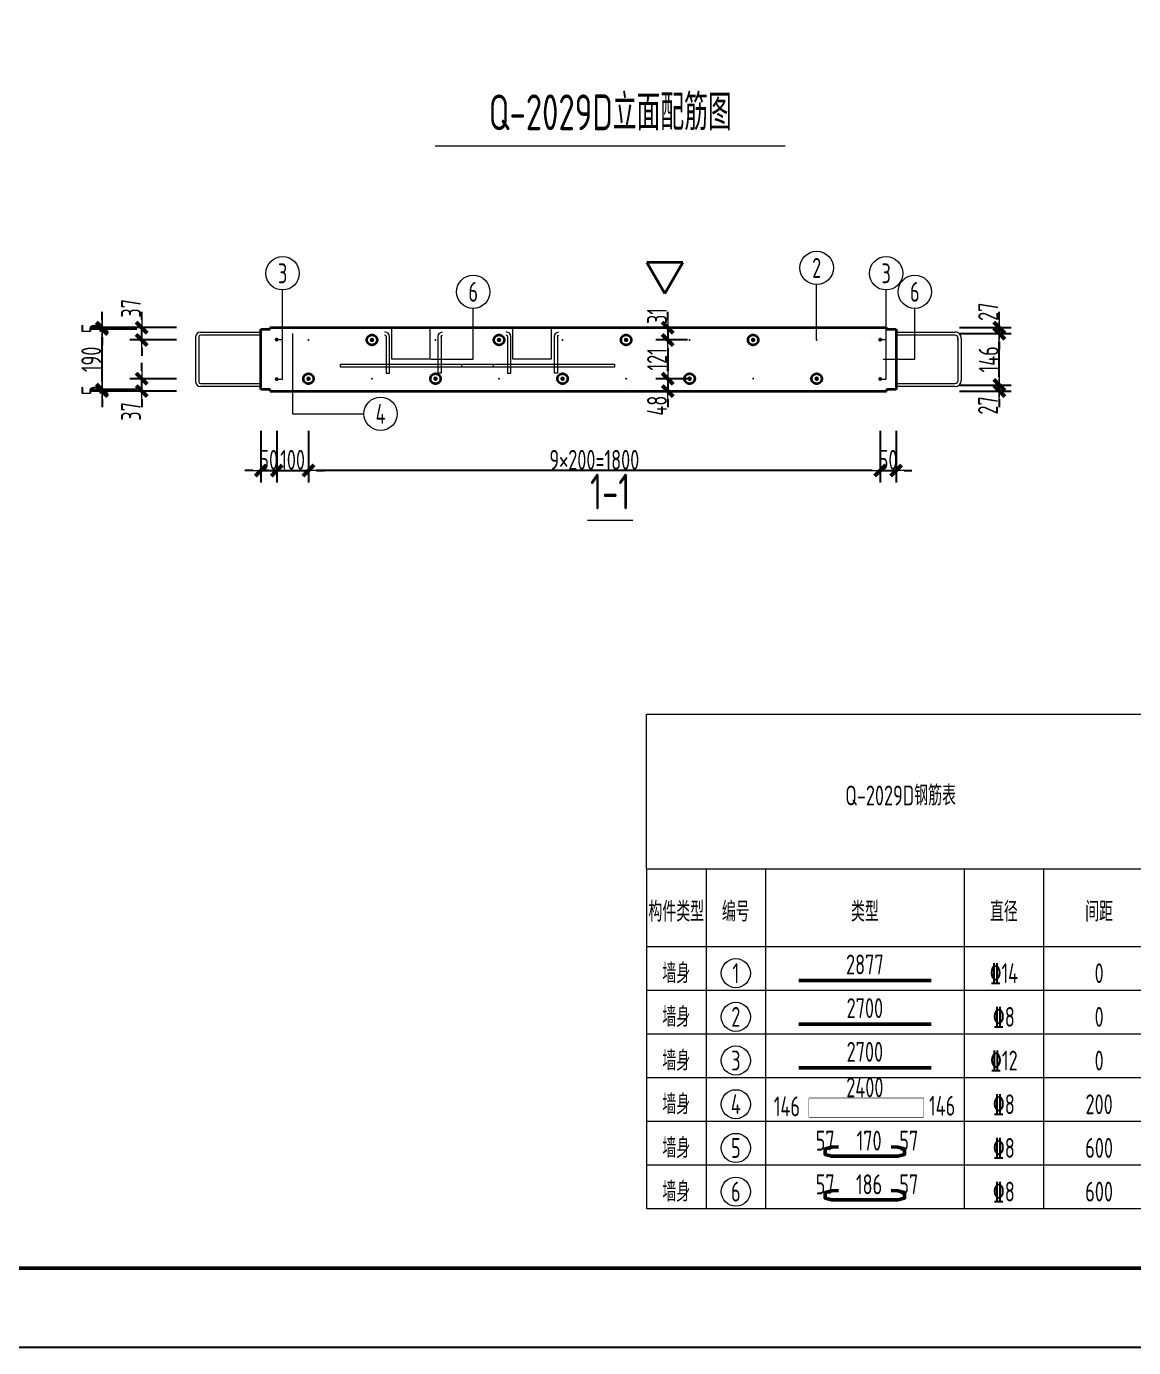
# Model space of a CAD drawing. Extents: x -85320 to 1679916, y -1321939 to 627.
# Drawn here: x 1348902 to 1362845, y -867871 to -851237 of the extents above; entities that cross this region are included whole.
import ezdxf
from ezdxf.enums import TextEntityAlignment as Align

# ---------------------------------------------------------------- set-up
doc = ezdxf.new("R2010")
doc.units = 0
doc.header["$LTSCALE"] = 1000
doc.linetypes.add('点划线', pattern=[1850, 1200, -300, 50, -300])
for name, color, linetype in [('BORDER', 7, 'Continuous'), ('Y-03墙-03预制墙钢筋', 1, 'Continuous'), ('打印线框', 7, 'Continuous'), ('拉模', 7, 'Continuous')]:
    doc.layers.add(name, color=color, linetype=linetype)
for name, color, linetype, lineweight in [('参数表文字', 7, 'Continuous', 18), ('参数表边线', 253, 'Continuous', 18), ('手孔', 6, 'Continuous', 0), ('梁截面纵筋', 1, 'Continuous', 50), ('直线', 7, 'Continuous', 18), ('预制墙图名', 7, 'Continuous', 18), ('预制墙墙身水平筋', 130, 'Continuous', 18), ('预制墙墙身纵向受力筋', 1, 'Continuous', 18), ('预制墙墙身纵向非受力筋', 94, 'Continuous', 18), ('预制墙墙身附加筋', 94, 'Continuous', 18), ('预制墙拉筋', 130, 'Continuous', 18), ('预制墙详图孔洞', 9, '点划线', 18), ('预制墙详图标注', 3, 'Continuous', 18), ('预制墙详图轮廓', 3, 'Continuous', 35)]:
    doc.layers.add(name, color=color, linetype=linetype, lineweight=lineweight)
doc.styles.add('TSSD_Rein', font='Tssdeng.shx', dxfattribs={"width": 0.7, "bigfont": 'hztxt.shx'})
doc.styles.add('样式 1', font='yjkeng.shx', dxfattribs={"width": 0.7, "bigfont": 'yjkchn.shx'})
doc.styles.add('样式 2', font='yjkeng.shx', dxfattribs={"width": 0.7, "bigfont": 'yjkchn.shx'})
doc.dimstyles.new('盈建科结构', dxfattribs={"dimscale": 100, "dimtxt": 2.5, "dimasz": 1, "dimexe": 1.5, "dimexo": 0.625, "dimgap": 0.1, "dimtad": 1, "dimdec": 0, "dimrnd": 1, "dimzin": 0, "dimdsep": 46, "dimtxsty": '样式 1', "dimblk": '_yjkbk', "dimblk1": 'ARCHTICK', "dimblk2": 'ARCHTICK', "dimcen": 0.09, "dimadec": 0, "dimazin": 0, "dimtfac": 1, "dimtdec": 4, "dimtix": 1, "dimtmove": 2, "dimatfit": 3, "dimfxl": 1, "dimtolj": 1, "dimtzin": 0, "dimarcsym": 0})

# ---------------------------------------------------------------- blocks, each defined once
blk = doc.blocks.new('_yjkbk')
blk.add_line((-1, 0), (1.5, 0))
blk.add_lwpolyline([(-0.7, -0.7, 0.5, 0.5, 0), (0.7, 0.7, 0.5, 0.5, 0)], format="xyseb")
blk = doc.blocks.new('*D1604')
at = {"layer": 'Defpoints', "color": 0, "transparency": 16777216}
for p in [(1351854, -856329), (1352054, -856329), (1352054, -856829)]:
    blk.add_point(p, dxfattribs=at)
at = {"layer": '预制墙详图标注', "color": 0, "lineweight": -2, "transparency": 16777216}
for p, q in [((1351854, -856329), (1351854, -856979)), ((1352054, -856329), (1352054, -856979)), ((1351754, -856829), (1351654, -856829)), ((1351854, -856829), (1352054, -856829)), ((1352154, -856829), (1352254, -856829))]:
    blk.add_line(p, q, dxfattribs=at)
at = {"layer": '预制墙详图标注', "color": 0, "lineweight": -2, "transparency": 16777216, "xscale": 100, "yscale": 100, "zscale": 100}
blk.add_blockref('_yjkbk', (1351854, -856829), dxfattribs=at)
at = {"layer": '预制墙详图标注', "color": 0, "lineweight": -2, "transparency": 16777216, "xscale": 100, "yscale": 100, "zscale": 100, "rotation": 180}
blk.add_blockref('_yjkbk', (1352054, -856829), dxfattribs=at)
at = {"layer": '预制墙详图标注', "color": 0, "transparency": 16777216, "insert": (1351954, -856819), "char_height": 250, "attachment_point": 8, "style": '样式 1'}
blk.add_mtext('\\A1;50', dxfattribs=at)
blk = doc.blocks.new('_ArchTick')
at = {"color": 0, "linetype": 'ByBlock', "const_width": 0.4}
blk.add_lwpolyline([(-0.5, -0.5), (0.5, 0.5)], dxfattribs=at)
blk = doc.blocks.new('*D1605')
at = {"layer": 'Defpoints', "color": 0, "transparency": 16777216}
for p in [(1352054, -856329), (1352454, -856329), (1352454, -856829)]:
    blk.add_point(p, dxfattribs=at)
at = {"layer": '预制墙详图标注', "color": 0, "lineweight": -2, "transparency": 16777216}
for p, q in [((1352054, -856329), (1352054, -856979)), ((1352454, -856329), (1352454, -856979)), ((1351954, -856829), (1351854, -856829)), ((1352054, -856829), (1352454, -856829)), ((1352554, -856829), (1352654, -856829))]:
    blk.add_line(p, q, dxfattribs=at)
at = {"layer": '预制墙详图标注', "color": 0, "lineweight": -2, "transparency": 16777216, "xscale": 100, "yscale": 100, "zscale": 100}
blk.add_blockref('_yjkbk', (1352054, -856829), dxfattribs=at)
at = {"layer": '预制墙详图标注', "color": 0, "lineweight": -2, "transparency": 16777216, "xscale": 100, "yscale": 100, "zscale": 100, "rotation": 180}
blk.add_blockref('_yjkbk', (1352454, -856829), dxfattribs=at)
at = {"layer": '预制墙详图标注', "color": 0, "transparency": 16777216, "insert": (1352254, -856819), "char_height": 250, "attachment_point": 8, "style": '样式 1'}
blk.add_mtext('\\A1;100', dxfattribs=at)
blk = doc.blocks.new('*D1606')
at = {"layer": 'Defpoints', "color": 0, "transparency": 16777216}
for p in [(1352454, -856329), (1359654, -856329), (1352454, -856829)]:
    blk.add_point(p, dxfattribs=at)
at = {"layer": '预制墙详图标注', "color": 0, "lineweight": -2, "transparency": 16777216}
for p, q in [((1352454, -856391), (1352454, -856979)), ((1359654, -856391), (1359654, -856979)), ((1359554, -856829), (1352554, -856829))]:
    blk.add_line(p, q, dxfattribs=at)
at = {"layer": '预制墙详图标注', "color": 0, "lineweight": -2, "transparency": 16777216, "xscale": 100, "yscale": 100, "zscale": 100, "rotation": 180}
blk.add_blockref('_yjkbk', (1352454, -856829), dxfattribs=at)
at = {"layer": '预制墙详图标注', "color": 0, "lineweight": -2, "transparency": 16777216, "xscale": 100, "yscale": 100, "zscale": 100}
blk.add_blockref('_yjkbk', (1359654, -856829), dxfattribs=at)
at = {"layer": '预制墙详图标注', "color": 0, "transparency": 16777216, "insert": (1356054, -856819), "char_height": 250, "attachment_point": 8, "style": '样式 1'}
blk.add_mtext('\\A1;9×200=1800', dxfattribs=at)
blk = doc.blocks.new('*D1607')
at = {"layer": 'Defpoints', "color": 0, "transparency": 16777216}
for p in [(1359654, -856329), (1359854, -856329), (1359854, -856829)]:
    blk.add_point(p, dxfattribs=at)
at = {"layer": '预制墙详图标注', "color": 0, "lineweight": -2, "transparency": 16777216}
for p, q in [((1359654, -856329), (1359654, -856979)), ((1359854, -856329), (1359854, -856979)), ((1359554, -856829), (1359454, -856829)), ((1359654, -856829), (1359854, -856829)), ((1359954, -856829), (1360054, -856829))]:
    blk.add_line(p, q, dxfattribs=at)
at = {"layer": '预制墙详图标注', "color": 0, "lineweight": -2, "transparency": 16777216, "xscale": 100, "yscale": 100, "zscale": 100}
blk.add_blockref('_yjkbk', (1359654, -856829), dxfattribs=at)
at = {"layer": '预制墙详图标注', "color": 0, "lineweight": -2, "transparency": 16777216, "xscale": 100, "yscale": 100, "zscale": 100, "rotation": 180}
blk.add_blockref('_yjkbk', (1359854, -856829), dxfattribs=at)
at = {"layer": '预制墙详图标注', "color": 0, "transparency": 16777216, "insert": (1359754, -856819), "char_height": 250, "attachment_point": 8, "style": '样式 1'}
blk.add_mtext('\\A1;50', dxfattribs=at)
blk = doc.blocks.new('*D2181')
at = {"layer": 'Defpoints', "color": 0, "transparency": 16777216}
for p in [(1360654, -855753), (1361154, -855753), (1360654, -855829)]:
    blk.add_point(p, dxfattribs=at)
at = {"layer": '预制墙详图标注', "color": 0, "lineweight": -2, "transparency": 16777216}
for p, q in [((1361154, -855653), (1361154, -855553)), ((1360654, -855753), (1361304, -855753)), ((1361154, -855829), (1361154, -855753)), ((1360654, -855829), (1361304, -855829)), ((1361154, -855929), (1361154, -856029))]:
    blk.add_line(p, q, dxfattribs=at)
at = {"layer": '预制墙详图标注', "color": 0, "lineweight": -2, "transparency": 16777216, "xscale": 100, "yscale": 100, "zscale": 100}
for p, rotation in [((1361154, -855753), 270), ((1361154, -855829), 90)]:
    blk.add_blockref('_yjkbk', p, dxfattribs=dict(at, rotation=rotation))
at = {"layer": '预制墙详图标注', "color": 0, "transparency": 16777216, "insert": (1361136, -856009), "char_height": 250, "attachment_point": 8, "rotation": 90, "style": '样式 1'}
blk.add_mtext('\\A1;27', dxfattribs=at)
blk = doc.blocks.new('*D2182')
at = {"layer": 'Defpoints', "color": 0, "transparency": 16777216}
for p in [(1360654, -855105), (1361154, -855105), (1360654, -855753)]:
    blk.add_point(p, dxfattribs=at)
at = {"layer": '预制墙详图标注', "color": 0, "lineweight": -2, "transparency": 16777216}
for p, q in [((1360654, -855105), (1361304, -855105)), ((1361154, -855653), (1361154, -855205)), ((1360654, -855753), (1361304, -855753))]:
    blk.add_line(p, q, dxfattribs=at)
at = {"layer": '预制墙详图标注', "color": 0, "lineweight": -2, "transparency": 16777216, "xscale": 100, "yscale": 100, "zscale": 100}
for p, rotation in [((1361154, -855105), 90), ((1361154, -855753), 270)]:
    blk.add_blockref('_yjkbk', p, dxfattribs=dict(at, rotation=rotation))
at = {"layer": '预制墙详图标注', "color": 0, "transparency": 16777216, "insert": (1361144, -855429), "char_height": 250, "attachment_point": 8, "rotation": 90, "style": '样式 1'}
blk.add_mtext('\\A1;146', dxfattribs=at)
blk = doc.blocks.new('*D2183')
at = {"layer": 'Defpoints', "color": 0, "transparency": 16777216}
for p in [(1360654, -855029), (1360654, -855105), (1361154, -855029)]:
    blk.add_point(p, dxfattribs=at)
at = {"layer": '预制墙详图标注', "color": 0, "lineweight": -2, "transparency": 16777216}
for p, q in [((1361154, -854929), (1361154, -854829)), ((1360654, -855029), (1361304, -855029)), ((1360654, -855105), (1361304, -855105)), ((1361154, -855105), (1361154, -855029)), ((1361154, -855205), (1361154, -855305))]:
    blk.add_line(p, q, dxfattribs=at)
at = {"layer": '预制墙详图标注', "color": 0, "lineweight": -2, "transparency": 16777216, "xscale": 100, "yscale": 100, "zscale": 100}
for p, rotation in [((1361154, -855029), 270), ((1361154, -855105), 90)]:
    blk.add_blockref('_yjkbk', p, dxfattribs=dict(at, rotation=rotation))
at = {"layer": '预制墙详图标注', "color": 0, "transparency": 16777216, "insert": (1361138, -854829), "char_height": 250, "attachment_point": 8, "rotation": 90, "style": '样式 1'}
blk.add_mtext('\\A1;27', dxfattribs=at)
blk = doc.blocks.new('*D2580')
at = {"layer": 'Defpoints', "color": 0, "transparency": 16777216}
for p in [(1357228, -855673), (1356978, -855829), (1357228, -855829)]:
    blk.add_point(p, dxfattribs=at)
at = {"layer": '预制墙详图标注', "color": 0, "lineweight": -2, "transparency": 16777216}
for p, q in [((1356978, -855573), (1356978, -855473)), ((1357228, -855673), (1356828, -855673)), ((1356978, -855673), (1356978, -855829)), ((1357228, -855829), (1356828, -855829)), ((1356978, -855929), (1356978, -856029))]:
    blk.add_line(p, q, dxfattribs=at)
at = {"layer": '预制墙详图标注', "color": 0, "lineweight": -2, "transparency": 16777216, "xscale": 100, "yscale": 100, "zscale": 100}
for p, rotation in [((1356978, -855673), 270), ((1356978, -855829), 90)]:
    blk.add_blockref('_yjkbk', p, dxfattribs=dict(at, rotation=rotation))
at = {"layer": '预制墙详图标注', "color": 0, "transparency": 16777216, "insert": (1356968, -856012), "char_height": 250, "attachment_point": 8, "rotation": 90, "style": '样式 1'}
blk.add_mtext('\\A1;48', dxfattribs=at)
blk = doc.blocks.new('*D2581')
at = {"layer": 'Defpoints', "color": 0, "transparency": 16777216}
for p in [(1357228, -855185), (1356978, -855673), (1357228, -855673)]:
    blk.add_point(p, dxfattribs=at)
at = {"layer": '预制墙详图标注', "color": 0, "lineweight": -2, "transparency": 16777216}
for p, q in [((1357228, -855185), (1356828, -855185)), ((1356978, -855285), (1356978, -855573)), ((1357228, -855673), (1356828, -855673))]:
    blk.add_line(p, q, dxfattribs=at)
at = {"layer": '预制墙详图标注', "color": 0, "lineweight": -2, "transparency": 16777216, "xscale": 100, "yscale": 100, "zscale": 100}
for p, rotation in [((1356978, -855185), 90), ((1356978, -855673), 270)]:
    blk.add_blockref('_yjkbk', p, dxfattribs=dict(at, rotation=rotation))
at = {"layer": '预制墙详图标注', "color": 0, "transparency": 16777216, "insert": (1356968, -855429), "char_height": 250, "attachment_point": 8, "rotation": 90, "style": '样式 1'}
blk.add_mtext('\\A1;121', dxfattribs=at)
blk = doc.blocks.new('*D2582')
at = {"layer": 'Defpoints', "color": 0, "transparency": 16777216}
for p in [(1357228, -855029), (1356978, -855185), (1357228, -855185)]:
    blk.add_point(p, dxfattribs=at)
at = {"layer": '预制墙详图标注', "color": 0, "lineweight": -2, "transparency": 16777216}
for p, q in [((1356978, -854929), (1356978, -854829)), ((1357228, -855029), (1356828, -855029)), ((1356978, -855029), (1356978, -855185)), ((1357228, -855185), (1356828, -855185)), ((1356978, -855285), (1356978, -855385))]:
    blk.add_line(p, q, dxfattribs=at)
at = {"layer": '预制墙详图标注', "color": 0, "lineweight": -2, "transparency": 16777216, "xscale": 100, "yscale": 100, "zscale": 100}
for p, rotation in [((1356978, -855029), 270), ((1356978, -855185), 90)]:
    blk.add_blockref('_yjkbk', p, dxfattribs=dict(at, rotation=rotation))
at = {"layer": '预制墙详图标注', "color": 0, "transparency": 16777216, "insert": (1356968, -854883), "char_height": 250, "attachment_point": 8, "rotation": 90, "style": '样式 1'}
blk.add_mtext('\\A1;31', dxfattribs=at)
blk = doc.blocks.new('图框1')
at = {"layer": 'BORDER', "const_width": 50}
blk.add_lwpolyline([(1377779, -823089), (1377779, -783089), (1433679, -783089), (1433679, -823089)], close=True, dxfattribs=at)
blk = doc.blocks.new('闭口大左')
at = {"layer": '预制墙墙身水平筋', "lineweight": 0}
for p, q in [((1052729, -854627), (1053489, -854627)), ((1052729, -854627), (1053489, -854627)), ((1052729, -854627), (1053489, -854627)), ((1052729, -854627), (1053489, -854627)), ((1052729, -854627), (1053489, -854627)), ((1052729, -854627), (1053489, -854627)), ((1052729, -854627), (1053489, -854627)), ((1052729, -854627), (1053489, -854627)), ((1052729, -854627), (1053489, -854627)), ((1052729, -854627), (1053489, -854627)), ((1052729, -854627), (1053489, -854627)), ((1052729, -854627), (1053489, -854627)), ((1052729, -854627), (1053489, -854627)), ((1052729, -854627), (1053489, -854627)), ((1052729, -854627), (1053489, -854627)), ((1053489, -854667), (1052729, -854667)), ((1053489, -854667), (1052729, -854667)), ((1053489, -854667), (1052729, -854667)), ((1053489, -854667), (1052729, -854667)), ((1053489, -854667), (1052729, -854667)), ((1053489, -854667), (1052729, -854667)), ((1053489, -854667), (1052729, -854667)), ((1053489, -854667), (1052729, -854667)), ((1053489, -854667), (1052729, -854667)), ((1053489, -854667), (1052729, -854667)), ((1053489, -854667), (1052729, -854667)), ((1053489, -854667), (1052729, -854667)), ((1053489, -854667), (1052729, -854667)), ((1053489, -854667), (1052729, -854667)), ((1053489, -854667), (1052729, -854667)), ((1052729, -855275), (1053489, -855275)), ((1053489, -855315), (1052729, -855315))]:
    blk.add_line(p, q, dxfattribs=at)
at = {"layer": '预制墙墙身水平筋', "color": 4, "lineweight": 0}
for p, q in [((1052669, -854687), (1052669, -855255)), ((1052709, -854687), (1052709, -855255))]:
    blk.add_line(p, q, dxfattribs=at)
at = {"layer": '预制墙墙身水平筋', "lineweight": 0}
for centre, radius, start, end in [((1052729, -854687), 60, 90, 180), ((1052729, -854687), 60, 90, 180), ((1052729, -854687), 60, 90, 180), ((1052729, -854687), 60, 90, 180), ((1052729, -854687), 60, 90, 180), ((1052729, -854687), 60, 90, 180), ((1052729, -854687), 60, 90, 180), ((1052729, -854687), 60, 90, 180), ((1052729, -854687), 60, 90, 180), ((1052729, -854687), 60, 90, 180), ((1052729, -854687), 60, 90, 180), ((1052729, -854687), 60, 90, 180), ((1052729, -854687), 60, 90, 180), ((1052729, -854687), 60, 90, 180), ((1052729, -854687), 20, 90, 180), ((1052729, -854687), 20, 90, 180), ((1052729, -854687), 20, 90, 180), ((1052729, -854687), 20, 90, 180), ((1052729, -854687), 20, 90, 180), ((1052729, -854687), 20, 90, 180), ((1052729, -854687), 20, 90, 180), ((1052729, -854687), 20, 90, 180), ((1052729, -854687), 20, 90, 180), ((1052729, -854687), 20, 90, 180), ((1052729, -854687), 20, 90, 180), ((1052729, -854687), 20, 90, 180), ((1052729, -854687), 20, 90, 180), ((1052729, -854687), 20, 90, 180), ((1052729, -855255), 60, 180, 270), ((1052729, -855255), 20, 180, 270)]:
    blk.add_arc(centre, radius, start, end, dxfattribs=at)
blk = doc.blocks.new('u闭口大右')
at = {"layer": '预制墙墙身水平筋', "lineweight": 0}
for p, q in [((1059089, -854627), (1059833, -854627)), ((1059089, -854627), (1059833, -854627)), ((1059089, -854627), (1059833, -854627)), ((1059089, -854627), (1059833, -854627)), ((1059089, -854627), (1059833, -854627)), ((1059089, -854627), (1059833, -854627)), ((1059089, -854627), (1059833, -854627)), ((1059089, -854627), (1059833, -854627)), ((1059089, -854627), (1059833, -854627)), ((1059089, -854627), (1059833, -854627)), ((1059089, -854627), (1059833, -854627)), ((1059089, -854627), (1059833, -854627)), ((1059089, -854627), (1059833, -854627)), ((1059089, -854627), (1059833, -854627)), ((1059089, -854627), (1059833, -854627)), ((1059833, -854667), (1059089, -854667)), ((1059833, -854667), (1059089, -854667)), ((1059833, -854667), (1059089, -854667)), ((1059833, -854667), (1059089, -854667)), ((1059833, -854667), (1059089, -854667)), ((1059833, -854667), (1059089, -854667)), ((1059833, -854667), (1059089, -854667)), ((1059833, -854667), (1059089, -854667)), ((1059833, -854667), (1059089, -854667)), ((1059833, -854667), (1059089, -854667)), ((1059833, -854667), (1059089, -854667)), ((1059833, -854667), (1059089, -854667)), ((1059833, -854667), (1059089, -854667)), ((1059833, -854667), (1059089, -854667)), ((1059833, -854667), (1059089, -854667)), ((1059869, -854732), (1059869, -854703)), ((1059869, -854732), (1059869, -854703)), ((1059869, -854732), (1059869, -854703)), ((1059869, -854732), (1059869, -854703)), ((1059869, -854732), (1059869, -854703)), ((1059869, -854732), (1059869, -854703)), ((1059869, -854732), (1059869, -854703)), ((1059869, -854732), (1059869, -854703)), ((1059869, -854732), (1059869, -854703)), ((1059869, -854732), (1059869, -854703)), ((1059869, -854732), (1059869, -854703)), ((1059869, -854732), (1059869, -854703)), ((1059869, -854732), (1059869, -854703)), ((1059869, -854732), (1059869, -854703)), ((1059869, -854732), (1059869, -854703)), ((1059909, -854703), (1059909, -854732)), ((1059909, -854703), (1059909, -854732)), ((1059909, -854703), (1059909, -854732)), ((1059909, -854703), (1059909, -854732)), ((1059909, -854703), (1059909, -854732)), ((1059909, -854703), (1059909, -854732)), ((1059909, -854703), (1059909, -854732)), ((1059909, -854703), (1059909, -854732)), ((1059909, -854703), (1059909, -854732)), ((1059909, -854703), (1059909, -854732)), ((1059909, -854703), (1059909, -854732)), ((1059909, -854703), (1059909, -854732)), ((1059909, -854703), (1059909, -854732)), ((1059909, -854703), (1059909, -854732)), ((1059909, -854703), (1059909, -854732)), ((1059089, -855275), (1059833, -855275)), ((1059089, -855275), (1059833, -855275)), ((1059089, -855275), (1059833, -855275)), ((1059089, -855275), (1059833, -855275)), ((1059089, -855275), (1059833, -855275)), ((1059089, -855275), (1059833, -855275)), ((1059089, -855275), (1059833, -855275)), ((1059089, -855275), (1059833, -855275)), ((1059089, -855275), (1059833, -855275)), ((1059089, -855275), (1059833, -855275)), ((1059089, -855275), (1059833, -855275)), ((1059089, -855275), (1059833, -855275)), ((1059089, -855275), (1059833, -855275)), ((1059089, -855275), (1059833, -855275)), ((1059089, -855275), (1059833, -855275)), ((1059833, -855315), (1059089, -855315))]:
    blk.add_line(p, q, dxfattribs=at)
at = {"layer": '预制墙墙身水平筋', "color": 4, "lineweight": 0}
for p, q in [((1059869, -854703), (1059869, -855238)), ((1059909, -854703), (1059909, -855238))]:
    blk.add_line(p, q, dxfattribs=at)
at = {"layer": '预制墙墙身水平筋', "lineweight": 0}
for centre, radius, start, end in [((1059833, -854703), 76.6, 360, 90), ((1059833, -854703), 76.6, 360, 90), ((1059833, -854703), 76.6, 360, 90), ((1059833, -854703), 76.6, 360, 90), ((1059833, -854703), 76.6, 360, 90), ((1059833, -854703), 76.6, 360, 90), ((1059833, -854703), 76.6, 360, 90), ((1059833, -854703), 76.6, 360, 90), ((1059833, -854703), 76.6, 360, 90), ((1059833, -854703), 76.6, 360, 90), ((1059833, -854703), 76.6, 360, 90), ((1059833, -854703), 76.6, 360, 90), ((1059833, -854703), 76.6, 360, 90), ((1059833, -854703), 76.6, 360, 90), ((1059833, -854703), 36.6, 360, 90), ((1059833, -854703), 36.6, 360, 90), ((1059833, -854703), 36.6, 360, 90), ((1059833, -854703), 36.6, 360, 90), ((1059833, -854703), 36.6, 360, 90), ((1059833, -854703), 36.6, 360, 90), ((1059833, -854703), 36.6, 360, 90), ((1059833, -854703), 36.6, 360, 90), ((1059833, -854703), 36.6, 360, 90), ((1059833, -854703), 36.6, 360, 90), ((1059833, -854703), 36.6, 360, 90), ((1059833, -854703), 36.6, 360, 90), ((1059833, -854703), 36.6, 360, 90), ((1059833, -854703), 36.6, 360, 90), ((1059833, -855238), 76.6, 270, 0), ((1059833, -855238), 76.6, 270, 0), ((1059833, -855238), 76.6, 270, 0), ((1059833, -855238), 76.6, 270, 0), ((1059833, -855238), 76.6, 270, 0), ((1059833, -855238), 76.6, 270, 0), ((1059833, -855238), 76.6, 270, 0), ((1059833, -855238), 76.6, 270, 0), ((1059833, -855238), 76.6, 270, 0), ((1059833, -855238), 76.6, 270, 0), ((1059833, -855238), 76.6, 270, 0), ((1059833, -855238), 76.6, 270, 0), ((1059833, -855238), 76.6, 270, 0), ((1059833, -855238), 36.6, 270, 0), ((1059833, -855238), 76.6, 270, 0)]:
    blk.add_arc(centre, radius, start, end, dxfattribs=at)
blk = doc.blocks.new('手孔弯筋')
at = {"layer": '预制墙墙身水平筋', "color": 4, "lineweight": 0}
blk.add_line((1057610, -855147), (1057650, -855147), dxfattribs=at)
at = {"layer": '预制墙拉筋', "lineweight": 0}
for p, q in [((1057610, -854684), (1057610, -855147)), ((1057650, -855147), (1057650, -854684))]:
    blk.add_line(p, q, dxfattribs=at)
for radius in [57.5, 17.5]:
    blk.add_arc((1057592, -854684), radius, 360, 90, dxfattribs=at)
blk = doc.blocks.new('*D3096')
at = {"layer": 'Defpoints', "color": 0, "transparency": 16777216}
for p in [(1350354, -855673), (1350854, -855673), (1350854, -855829)]:
    blk.add_point(p, dxfattribs=at)
at = {"layer": '预制墙详图标注', "color": 0, "lineweight": -2, "transparency": 16777216}
for p, q in [((1350354, -855573), (1350354, -855473)), ((1350791, -855673), (1350204, -855673)), ((1350354, -855829), (1350354, -855673)), ((1350791, -855829), (1350204, -855829)), ((1350354, -855929), (1350354, -856029))]:
    blk.add_line(p, q, dxfattribs=at)
at = {"layer": '预制墙详图标注', "color": 0, "lineweight": -2, "transparency": 16777216, "xscale": 100, "yscale": 100, "zscale": 100}
for p, rotation in [((1350354, -855673), 270), ((1350354, -855829), 90)]:
    blk.add_blockref('_yjkbk', p, dxfattribs=dict(at, rotation=rotation))
at = {"layer": '预制墙详图标注', "color": 0, "transparency": 16777216, "insert": (1350344, -856085), "char_height": 250, "attachment_point": 8, "rotation": 90, "style": '样式 1'}
blk.add_mtext('\\A1;37', dxfattribs=at)
blk = doc.blocks.new('*D3097')
at = {"layer": 'Defpoints', "color": 0, "transparency": 16777216}
for p in [(1350354, -855029), (1350854, -855029), (1350854, -855185)]:
    blk.add_point(p, dxfattribs=at)
at = {"layer": '预制墙详图标注', "color": 0, "lineweight": -2, "transparency": 16777216}
for p, q in [((1350354, -854929), (1350354, -854829)), ((1350791, -855029), (1350204, -855029)), ((1350354, -855185), (1350354, -855029)), ((1350791, -855185), (1350204, -855185)), ((1350354, -855285), (1350354, -855385))]:
    blk.add_line(p, q, dxfattribs=at)
at = {"layer": '预制墙详图标注', "color": 0, "lineweight": -2, "transparency": 16777216, "xscale": 100, "yscale": 100, "zscale": 100}
for p, rotation in [((1350354, -855029), 270), ((1350354, -855185), 90)]:
    blk.add_blockref('_yjkbk', p, dxfattribs=dict(at, rotation=rotation))
at = {"layer": '预制墙详图标注', "color": 0, "transparency": 16777216, "insert": (1350344, -854787), "char_height": 250, "attachment_point": 8, "rotation": 90, "style": '样式 1'}
blk.add_mtext('\\A1;37', dxfattribs=at)
blk = doc.blocks.new('*D3098')
at = {"layer": 'Defpoints', "color": 0, "transparency": 16777216}
for p in [(1349854, -855049), (1350354, -855049), (1350354, -855809)]:
    blk.add_point(p, dxfattribs=at)
at = {"layer": '预制墙详图标注', "color": 0, "lineweight": -2, "transparency": 16777216}
for p, q in [((1350291, -855049), (1349704, -855049)), ((1349854, -855709), (1349854, -855149)), ((1350291, -855809), (1349704, -855809))]:
    blk.add_line(p, q, dxfattribs=at)
at = {"layer": '预制墙详图标注', "color": 0, "lineweight": -2, "transparency": 16777216, "xscale": 100, "yscale": 100, "zscale": 100}
for p, rotation in [((1349854, -855049), 90), ((1349854, -855809), 270)]:
    blk.add_blockref('_yjkbk', p, dxfattribs=dict(at, rotation=rotation))
at = {"layer": '预制墙详图标注', "color": 0, "transparency": 16777216, "insert": (1349844, -855429), "char_height": 250, "attachment_point": 8, "rotation": 90, "style": '样式 1'}
blk.add_mtext('\\A1;190', dxfattribs=at)
blk = doc.blocks.new('*D3099')
at = {"layer": 'Defpoints', "color": 0, "transparency": 16777216}
for p in [(1349854, -855029), (1350354, -855029), (1350354, -855049)]:
    blk.add_point(p, dxfattribs=at)
at = {"layer": '预制墙详图标注', "color": 0, "lineweight": -2, "transparency": 16777216}
for p, q in [((1349854, -854929), (1349854, -854829)), ((1350291, -855029), (1349704, -855029)), ((1350291, -855049), (1349704, -855049)), ((1349854, -855049), (1349854, -855029)), ((1349854, -855149), (1349854, -855249))]:
    blk.add_line(p, q, dxfattribs=at)
at = {"layer": '预制墙详图标注', "color": 0, "lineweight": -2, "transparency": 16777216, "xscale": 100, "yscale": 100, "zscale": 100}
for p, rotation in [((1349854, -855049), 90), ((1349854, -855029), 270)]:
    blk.add_blockref('_yjkbk', p, dxfattribs=dict(at, rotation=rotation))
at = {"layer": '预制墙详图标注', "color": 0, "transparency": 16777216, "insert": (1349844, -855039), "char_height": 250, "attachment_point": 8, "rotation": 90, "style": '样式 1'}
blk.add_mtext('\\A1;5', dxfattribs=at)
blk = doc.blocks.new('*D3100')
at = {"layer": 'Defpoints', "color": 0, "transparency": 16777216}
for p in [(1349854, -855809), (1350354, -855809), (1350354, -855829)]:
    blk.add_point(p, dxfattribs=at)
at = {"layer": '预制墙详图标注', "color": 0, "lineweight": -2, "transparency": 16777216}
for p, q in [((1349854, -855709), (1349854, -855609)), ((1350291, -855809), (1349704, -855809)), ((1350291, -855829), (1349704, -855829)), ((1349854, -855829), (1349854, -855809)), ((1349854, -855929), (1349854, -856029))]:
    blk.add_line(p, q, dxfattribs=at)
at = {"layer": '预制墙详图标注', "color": 0, "lineweight": -2, "transparency": 16777216, "xscale": 100, "yscale": 100, "zscale": 100}
for p, rotation in [((1349854, -855829), 90), ((1349854, -855809), 270)]:
    blk.add_blockref('_yjkbk', p, dxfattribs=dict(at, rotation=rotation))
at = {"layer": '预制墙详图标注', "color": 0, "transparency": 16777216, "insert": (1349844, -855819), "char_height": 250, "attachment_point": 8, "rotation": 90, "style": '样式 1'}
blk.add_mtext('\\A1;5', dxfattribs=at)

msp = doc.modelspace()

# ---------------------------------------------------------------- linework, layer by layer
at = {"layer": 'Y-03墙-03预制墙钢筋', "const_width": 6.4}
msp.add_lwpolyline([(1360193.557, -864727.809), (1358763.857, -864727.809, 0.414213562), (1358754.257, -864737.409), (1358754.257, -864961.832, 0.414213562), (1358763.857, -864971.432), (1360193.557, -864971.432, 0.414213562), (1360203.157, -864961.832), (1360203.157, -864737.409, 0.414213562)], format="xyb", close=True, dxfattribs=at)
at = {"layer": '参数表文字', "lineweight": 18}
for centre in [(1357835.627, -863157.327), (1357835.627, -863707.327), (1357835.627, -864257.327), (1357835.627, -864807.327), (1357835.627, -865357.327), (1357835.627, -865907.327)]:
    msp.add_circle(centre, 183.333, dxfattribs=at)
at = {"layer": '参数表边线', "lineweight": 18}
for p, q in [((1356710.627, -861844.827), (1356710.627, -859894.827)), ((1356710.627, -859894.827), (1363110.627, -859894.827)), ((1356710.627, -861844.827), (1357460.627, -861844.827)), ((1356710.627, -861844.827), (1356710.627, -862819.827)), ((1357460.627, -861844.827), (1358210.627, -861844.827)), ((1357460.627, -861844.827), (1357460.627, -862819.827)), ((1358210.627, -861844.827), (1360710.627, -861844.827)), ((1358210.627, -861844.827), (1358210.627, -862819.827)), ((1360710.627, -861844.827), (1361710.627, -861844.827)), ((1360710.627, -861844.827), (1360710.627, -862819.827)), ((1361710.627, -861844.827), (1363110.627, -861844.827)), ((1361710.627, -861844.827), (1361710.627, -862819.827)), ((1356710.627, -862819.827), (1357460.627, -862819.827)), ((1356710.627, -862819.827), (1356710.627, -863369.827)), ((1357460.627, -862819.827), (1358210.627, -862819.827)), ((1357460.627, -862819.827), (1357460.627, -863369.827)), ((1358210.627, -862819.827), (1360710.627, -862819.827)), ((1358210.627, -862819.827), (1358210.627, -863369.827)), ((1360710.627, -862819.827), (1361710.627, -862819.827)), ((1360710.627, -862819.827), (1360710.627, -863369.827)), ((1361710.627, -862819.827), (1363110.627, -862819.827)), ((1361710.627, -862819.827), (1361710.627, -863369.827)), ((1356710.627, -863369.827), (1357460.627, -863369.827)), ((1356710.627, -863369.827), (1356710.627, -863919.827)), ((1357460.627, -863369.827), (1358210.627, -863369.827)), ((1357460.627, -863369.827), (1357460.627, -863919.827)), ((1358210.627, -863369.827), (1360710.627, -863369.827)), ((1358210.627, -863369.827), (1358210.627, -863919.827)), ((1360710.627, -863369.827), (1361710.627, -863369.827)), ((1360710.627, -863369.827), (1360710.627, -863919.827)), ((1361710.627, -863369.827), (1363110.627, -863369.827)), ((1361710.627, -863369.827), (1361710.627, -863919.827)), ((1356710.627, -863919.827), (1357460.627, -863919.827)), ((1356710.627, -863919.827), (1356710.627, -864469.827)), ((1357460.627, -863919.827), (1358210.627, -863919.827)), ((1357460.627, -863919.827), (1357460.627, -864469.827)), ((1358210.627, -863919.827), (1360710.627, -863919.827)), ((1358210.627, -863919.827), (1358210.627, -864469.827)), ((1360710.627, -863919.827), (1361710.627, -863919.827)), ((1360710.627, -863919.827), (1360710.627, -864469.827)), ((1361710.627, -863919.827), (1363110.627, -863919.827)), ((1361710.627, -863919.827), (1361710.627, -864469.827)), ((1356710.627, -864469.827), (1357460.627, -864469.827)), ((1356710.627, -864469.827), (1356710.627, -865019.827)), ((1357460.627, -864469.827), (1358210.627, -864469.827)), ((1357460.627, -864469.827), (1357460.627, -865019.827)), ((1358210.627, -864469.827), (1360710.627, -864469.827)), ((1358210.627, -864469.827), (1358210.627, -865019.827)), ((1360710.627, -864469.827), (1361710.627, -864469.827)), ((1360710.627, -864469.827), (1360710.627, -865019.827)), ((1361710.627, -864469.827), (1363110.627, -864469.827)), ((1361710.627, -864469.827), (1361710.627, -865019.827)), ((1356710.627, -865019.827), (1357460.627, -865019.827)), ((1356710.627, -865019.827), (1356710.627, -865569.827)), ((1357460.627, -865019.827), (1358210.627, -865019.827)), ((1357460.627, -865019.827), (1357460.627, -865569.827)), ((1358210.627, -865019.827), (1360710.627, -865019.827)), ((1358210.627, -865019.827), (1358210.627, -865569.827)), ((1360710.627, -865019.827), (1361710.627, -865019.827)), ((1360710.627, -865019.827), (1360710.627, -865569.827)), ((1361710.627, -865019.827), (1363110.627, -865019.827)), ((1361710.627, -865019.827), (1361710.627, -865569.827)), ((1356710.627, -865569.827), (1357460.627, -865569.827)), ((1356710.627, -865569.827), (1356710.627, -866119.827)), ((1357460.627, -865569.827), (1358210.627, -865569.827)), ((1357460.627, -865569.827), (1357460.627, -866119.827)), ((1358210.627, -865569.827), (1360710.627, -865569.827)), ((1358210.627, -865569.827), (1358210.627, -866119.827)), ((1360710.627, -865569.827), (1361710.627, -865569.827)), ((1360710.627, -865569.827), (1360710.627, -866119.827)), ((1361710.627, -865569.827), (1363110.627, -865569.827)), ((1361710.627, -865569.827), (1361710.627, -866119.827)), ((1356710.627, -866119.827), (1357460.627, -866119.827)), ((1357460.627, -866119.827), (1358210.627, -866119.827)), ((1358210.627, -866119.827), (1360710.627, -866119.827)), ((1360710.627, -866119.827), (1361710.627, -866119.827)), ((1361710.627, -866119.827), (1363110.627, -866119.827))]:
    msp.add_line(p, q, dxfattribs=at)
at = {"layer": '手孔', "color": 6}
for points in [[(1353502.543, -855028.636), (1353982.543, -855028.636), (1353982.543, -855428.636), (1353502.543, -855428.636)], [(1355029.353, -855028.636), (1355509.353, -855028.636), (1355509.353, -855428.636), (1355029.353, -855428.636)]]:
    msp.add_lwpolyline(points, close=True, dxfattribs=at)
at = {"layer": '打印线框', "color": 1}
msp.add_lwpolyline([(1320539.784, -867870.959), (1320539.784, -825870.959), (1379939.784, -825870.959), (1379939.784, -867870.959)], close=True, dxfattribs=at)
at = {"layer": '梁截面纵筋', "lineweight": 50}
for points in [[(1358627.294, -863248.994), (1360293.961, -863248.994)], [(1358627.294, -863798.994), (1360293.961, -863798.994)], [(1358627.294, -864348.994), (1360293.961, -864348.994)], [(1359127.294, -865341.475), (1359043.961, -865348.35), (1358960.627, -865370.35), (1358960.627, -865439.1), (1359043.961, -865461.1), (1359877.294, -865461.1), (1359960.627, -865439.1), (1359960.627, -865370.35), (1359877.294, -865348.35), (1359793.961, -865341.475)], [(1359127.294, -865891.475), (1359043.961, -865898.35), (1358960.627, -865920.35), (1358960.627, -865989.1), (1359043.961, -866011.1), (1359877.294, -866011.1), (1359960.627, -865989.1), (1359960.627, -865920.35), (1359877.294, -865898.35), (1359793.961, -865891.475)]]:
    msp.add_lwpolyline(points, dxfattribs=at)
at = {"layer": '直线', "lineweight": 18}
for p, q in [((1352053.684, -855180.636), (1352128.684, -855180.636)), ((1359653.684, -855180.636), (1359728.684, -855180.636)), ((1352253.684, -855752.636), (1352253.684, -856114.636))]:
    msp.add_line(p, q, dxfattribs=at)
for points in [[(1352053.684, -855676.636), (1352128.684, -855676.636), (1352128.684, -854555.636)], [(1358853.684, -855184.636), (1358853.684, -854487.636)], [(1359653.684, -855676.636), (1359728.684, -855676.636), (1359728.684, -854555.636)], [(1353995.684, -855428.636), (1354529.684, -855428.636), (1354529.684, -854788.636)], [(1359689.684, -855428.636), (1360089.684, -855428.636), (1360089.684, -854788.636)], [(1352253.684, -855104.636), (1352253.684, -856114.636), (1353151.684, -856114.636)]]:
    msp.add_lwpolyline(points, dxfattribs=at)
for centre in [(1352128.684, -854345.636), (1358853.684, -854277.636), (1359728.684, -854345.636), (1354529.684, -854578.636), (1360089.684, -854578.636), (1353361.684, -856114.636)]:
    msp.add_circle(centre, 210, dxfattribs=at)
at = {"layer": '预制墙图名', "lineweight": 18}
for p, q in [((1354048.243, -852741.551), (1358459.124, -852741.551)), ((1355968.972, -857453.636), (1356538.395, -857453.636))]:
    msp.add_line(p, q, dxfattribs=at)
at = {"layer": '预制墙墙身水平筋', "lineweight": 18, "const_width": 0.18}
for points in [[(1351853.684, -855084.636), (1353415.928, -855084.636)], [(1353415.928, -855124.636), (1351853.684, -855124.636)], [(1354143.226, -855084.636), (1354943.668, -855084.636)], [(1354943.668, -855124.636), (1354143.226, -855124.636)], [(1355608.287, -855084.636), (1359853.684, -855084.636)], [(1359853.684, -855124.636), (1355608.287, -855124.636)], [(1351853.684, -855732.636), (1359853.684, -855732.636)], [(1359853.684, -855772.636), (1351853.684, -855772.636)]]:
    msp.add_lwpolyline(points, dxfattribs=at)
at = {"layer": '预制墙墙身水平筋', "color": 4}
for points in [[(1352855.891, -855488.285), (1354779.516, -855488.285), (1354779.516, -855528.285), (1352855.891, -855528.285)], [(1354383.632, -855488.285), (1356307.257, -855488.285), (1356307.257, -855528.285), (1354383.632, -855528.285)]]:
    msp.add_lwpolyline(points, close=True, dxfattribs=at)
at = {"layer": '预制墙墙身纵向受力筋', "lineweight": 18, "const_width": 28}
for points in [[(1353267.684, -855184.636, 1), (1353239.684, -855184.636, 1)], [(1354867.684, -855184.636, 1), (1354839.684, -855184.636, 1)], [(1356467.684, -855184.636, 1), (1356439.684, -855184.636, 1)], [(1358067.684, -855184.636, 1), (1358039.684, -855184.636, 1)], [(1352467.684, -855672.636, 1), (1352439.684, -855672.636, 1)], [(1354067.684, -855672.636, 1), (1354039.684, -855672.636, 1)], [(1355667.684, -855672.636, 1), (1355639.684, -855672.636, 1)], [(1357267.684, -855672.636, 1), (1357239.684, -855672.636, 1)], [(1358867.684, -855672.636, 1), (1358839.684, -855672.636, 1)]]:
    msp.add_lwpolyline(points, format="xyb", close=True, dxfattribs=at)
at = {"layer": '预制墙墙身纵向非受力筋', "lineweight": 18, "const_width": 12}
for points in [[(1352459.684, -855184.636, 1), (1352447.684, -855184.636, 1)], [(1354059.684, -855184.636, 1), (1354047.684, -855184.636, 1)], [(1355659.684, -855184.636, 1), (1355647.684, -855184.636, 1)], [(1357259.684, -855184.636, 1), (1357247.684, -855184.636, 1)], [(1358859.684, -855184.636, 1), (1358847.684, -855184.636, 1)], [(1353259.684, -855672.636, 1), (1353247.684, -855672.636, 1)], [(1354859.684, -855672.636, 1), (1354847.684, -855672.636, 1)], [(1356459.684, -855672.636, 1), (1356447.684, -855672.636, 1)], [(1358059.684, -855672.636, 1), (1358047.684, -855672.636, 1)]]:
    msp.add_lwpolyline(points, format="xyb", close=True, dxfattribs=at)
at = {"layer": '预制墙墙身附加筋', "lineweight": 18, "const_width": 24}
for points in [[(1352065.684, -855180.636, 1), (1352041.684, -855180.636, 1)], [(1359665.684, -855180.636, 1), (1359641.684, -855180.636, 1)], [(1352065.684, -855676.636, 1), (1352041.684, -855676.636, 1)], [(1359665.684, -855676.636, 1), (1359641.684, -855676.636, 1)]]:
    msp.add_lwpolyline(points, format="xyb", close=True, dxfattribs=at)
at = {"layer": '预制墙拉筋', "lineweight": 18, "const_width": 0.18}
for points in [[(1352163.178, -855707.474), (1352108.065, -855785.386, -0.24342753), (1352047.681, -855816.636), (1352032.683, -855816.636, -0.414213568), (1352001.684, -855785.637), (1352001.684, -855086.634, -0.414213568), (1352047.681, -855040.636), (1352062.68, -855040.636, -0.24342753), (1352099.403, -855059.641), (1352163.178, -855149.798), (1352137.054, -855168.278), (1352073.278, -855078.121, 0.24342753), (1352062.68, -855072.636), (1352047.681, -855072.636, 0.414213568), (1352033.684, -855086.634), (1352033.684, -855785.637), (1352031.681, -855785.637, 0.414213568), (1352032.683, -855786.638), (1352032.683, -855784.636), (1352047.681, -855784.636, 0.24342753), (1352081.94, -855766.906), (1352137.054, -855688.994)], [(1354125.178, -855707.474), (1354070.065, -855785.386, -0.24342753), (1354009.681, -855816.636), (1353994.683, -855816.636, -0.414213568), (1353963.684, -855785.637), (1353963.684, -855086.634, -0.414213568), (1354009.681, -855040.636), (1354024.68, -855040.636, -0.24342753), (1354061.403, -855059.641), (1354125.178, -855149.798), (1354099.054, -855168.278), (1354035.278, -855078.121, 0.24342753), (1354024.68, -855072.636), (1354009.681, -855072.636, 0.414213568), (1353995.684, -855086.634), (1353995.684, -855785.637), (1353993.681, -855785.637, 0.414213568), (1353994.683, -855786.638), (1353994.683, -855784.636), (1354009.681, -855784.636, 0.24342753), (1354043.94, -855766.906), (1354099.054, -855688.994)], [(1356525.178, -855707.474), (1356470.065, -855785.386, -0.24342753), (1356409.681, -855816.636), (1356394.683, -855816.636, -0.414213568), (1356363.684, -855785.637), (1356363.684, -855086.634, -0.414213568), (1356409.681, -855040.636), (1356424.68, -855040.636, -0.24342753), (1356461.403, -855059.641), (1356525.178, -855149.798), (1356499.054, -855168.278), (1356435.278, -855078.121, 0.24342753), (1356424.68, -855072.636), (1356409.681, -855072.636, 0.414213568), (1356395.684, -855086.634), (1356395.684, -855785.637), (1356393.681, -855785.637, 0.414213568), (1356394.683, -855786.638), (1356394.683, -855784.636), (1356409.681, -855784.636, 0.24342753), (1356443.94, -855766.906), (1356499.054, -855688.994)], [(1358925.178, -855707.474), (1358870.065, -855785.386, -0.24342753), (1358809.681, -855816.636), (1358794.683, -855816.636, -0.414213568), (1358763.684, -855785.637), (1358763.684, -855086.634, -0.414213568), (1358809.681, -855040.636), (1358824.68, -855040.636, -0.24342753), (1358861.403, -855059.641), (1358925.178, -855149.798), (1358899.054, -855168.278), (1358835.278, -855078.121, 0.24342753), (1358824.68, -855072.636), (1358809.681, -855072.636, 0.414213568), (1358795.684, -855086.634), (1358795.684, -855785.637), (1358793.681, -855785.637, 0.414213568), (1358794.683, -855786.638), (1358794.683, -855784.636), (1358809.681, -855784.636, 0.24342753), (1358843.94, -855766.906), (1358899.054, -855688.994)], [(1359570.314, -855688.994), (1359625.427, -855766.906, 0.24342753), (1359659.686, -855784.636), (1359674.685, -855784.636), (1359674.685, -855786.638, 0.414213568), (1359675.686, -855785.637), (1359673.684, -855785.637), (1359673.684, -855086.634, 0.414213568), (1359659.686, -855072.636), (1359644.687, -855072.636, 0.24342753), (1359634.089, -855078.121), (1359570.314, -855168.278), (1359544.189, -855149.798), (1359607.965, -855059.641, -0.24342753), (1359644.687, -855040.636), (1359659.686, -855040.636, -0.414213568), (1359705.684, -855086.634), (1359705.684, -855785.637, -0.414213568), (1359674.685, -855816.636), (1359659.686, -855816.636, -0.24342753), (1359599.303, -855785.386), (1359544.189, -855707.474)]]:
    msp.add_lwpolyline(points, format="xyb", close=True, dxfattribs=at)
at = {"layer": '预制墙详图孔洞', "lineweight": 35}
for centre in [(1353253.684, -855184.636), (1354853.684, -855184.636), (1356453.684, -855184.636), (1358053.684, -855184.636), (1352453.684, -855672.636), (1354053.684, -855672.636), (1355653.684, -855672.636), (1357253.684, -855672.636), (1358853.684, -855672.636)]:
    msp.add_circle(centre, 64, dxfattribs=at)
at = {"layer": '预制墙详图标注', "lineweight": 35}
for p, q in [((1356941.954, -854598.462), (1356716.954, -854208.751)), ((1357166.954, -854208.751), (1356716.954, -854208.751)), ((1356941.954, -854598.462), (1357166.954, -854208.751))]:
    msp.add_line(p, q, dxfattribs=at)
at = {"layer": '预制墙详图轮廓', "lineweight": 35}
for p, q in [((1351853.684, -855808.636), (1351853.684, -855048.636)), ((1351853.684, -855048.636), (1351973.684, -855048.636)), ((1351973.684, -855028.636), (1359733.684, -855028.636)), ((1351973.684, -855048.636), (1351973.684, -855028.636)), ((1359733.684, -855028.636), (1359733.684, -855048.636)), ((1359733.684, -855048.636), (1359853.684, -855048.636)), ((1359853.684, -855048.636), (1359853.684, -855808.636)), ((1351973.684, -855808.636), (1351853.684, -855808.636)), ((1351973.684, -855828.636), (1351973.684, -855808.636)), ((1351973.684, -855828.636), (1359733.684, -855828.636)), ((1359853.684, -855808.636), (1359733.684, -855808.636)), ((1359733.684, -855808.636), (1359733.684, -855828.636))]:
    msp.add_line(p, q, dxfattribs=at)

# ---------------------------------------------------------------- block references
at = {"layer": '拉模', "color": 3}
msp.add_blockref('图框1', (-54739.165, -43782.265), dxfattribs=at)
at = {"layer": '预制墙墙身水平筋', "color": 4}
for name, p in [('闭口大左', (298364.313, -457.788)), ('手孔弯筋', (295823.511, -457.788)), ('手孔弯筋', (297351.252, -457.788)), ('u闭口大右', (300764.313, -457.788))]:
    msp.add_blockref(name, p, dxfattribs=at)
at = {"layer": '预制墙墙身水平筋', "color": 4, "xscale": -1}
for p in [(2411735.643, -457.788), (2413200.704, -457.788)]:
    msp.add_blockref('手孔弯筋', p, dxfattribs=at)

# ---------------------------------------------------------------- texts
at = {"layer": '参数表文字', "linetype": 'Continuous', "style": 'TSSD_Rein', "width": 0.7}
for s, p in [('Q-2029D钢筋表', (1359910.627, -860919.827)), ('构件类型', (1357085.627, -862382.327)), ('编号', (1357835.627, -862382.327)), ('类型', (1359460.627, -862382.327)), ('直径', (1361210.627, -862382.327)), ('间距', (1362410.627, -862382.327)), ('2877', (1359460.627, -863047.327)), ('墙身', (1357085.627, -863157.327)), ('1', (1357835.627, -863157.327)), ('%%13214', (1361210.627, -863157.327)), ('0', (1362410.627, -863157.327)), ('墙身', (1357085.627, -863707.327)), ('2', (1357835.627, -863707.327)), ('2700', (1359460.627, -863597.327)), ('%%1328', (1361210.627, -863707.327)), ('0', (1362410.627, -863707.327)), ('墙身', (1357085.627, -864257.327)), ('2700', (1359460.627, -864147.327)), ('3', (1357835.627, -864257.327)), ('%%13212', (1361210.627, -864257.327)), ('0', (1362410.627, -864257.327)), ('2400', (1359460.627, -864595.423)), ('墙身', (1357085.627, -864807.327)), ('4', (1357835.627, -864807.327)), ('146', (1358479.158, -864834.212)), ('146', (1360433.87, -864826.033)), ('%%1328', (1361210.627, -864807.327)), ('200', (1362410.627, -864807.327)), ('墙身', (1357085.627, -865357.327)), ('5', (1357835.627, -865357.327)), ('57', (1358960.627, -865265.66)), (' 170', (1359460.627, -865265.66)), (' 57', (1359960.627, -865265.66)), ('%%1328', (1361210.627, -865357.327)), ('600', (1362410.627, -865357.327)), ('墙身', (1357085.627, -865907.327)), ('57', (1358960.627, -865815.66)), (' 186', (1359460.627, -865815.66)), (' 57', (1359960.627, -865815.66)), ('%%1328', (1361210.627, -865907.327)), ('6', (1357835.627, -865907.327)), ('600', (1362410.627, -865907.327))]:
    msp.add_text(s, height=250, dxfattribs=at).set_placement(p, align=Align.MIDDLE_CENTER)
at = {"layer": '直线', "linetype": 'Continuous', "style": '样式 1', "width": 0.7}
for s, p in [('3', (1352128.684, -854345.636)), ('2', (1358853.684, -854277.636)), ('3', (1359728.684, -854345.636)), ('6', (1354529.684, -854578.636)), ('6', (1360089.684, -854578.636)), ('4', (1353361.684, -856114.636))]:
    msp.add_text(s, height=250, dxfattribs=at).set_placement(p, align=Align.MIDDLE_CENTER)
at = {"layer": '预制墙图名', "linetype": 'Continuous', "style": '样式 2', "width": 0.7}
for s, p in [('Q-2029D立面配筋图', (1356253.684, -852678.636)), ('1-1', (1356253.684, -857453.636))]:
    msp.add_text(s, height=450, dxfattribs=at).set_placement(p, align=Align.BOTTOM_CENTER)

# ---------------------------------------------------------------- dimensions: what is measured, and where the dimension line sits
at = {"layer": '预制墙详图标注'}
for base, p1, p2, angle, text, override, picture, middle in [((1350353.684, -855028.636), (1350853.684, -855184.636), (1350853.684, -855028.636), 90, '37', {"dimlfac": 0.25, "dimrnd": 5}, '*D3097', (1350218.684, -854787.056)), ((1356977.636, -855184.636), (1357227.636, -855028.636), (1357227.636, -855184.636), 270, '31', {"dimexo": 0, "dimlfac": 0.25, "dimrnd": 5}, '*D2582', (1356842.636, -854883.075)), ((1361153.684, -855028.636), (1360653.684, -855104.636), (1360653.684, -855028.636), 90, '27', {"dimexo": 0, "dimlfac": 0.25, "dimrnd": 5}, '*D2183', (1361013.439, -854829.045)), ((1350353.684, -855672.636), (1350853.684, -855828.636), (1350853.684, -855672.636), 90, '37', {"dimlfac": 0.25, "dimrnd": 5}, '*D3096', (1350218.684, -856085.188)), ((1356977.636, -855828.636), (1357227.636, -855672.636), (1357227.636, -855828.636), 270, '48', {"dimexo": 0, "dimlfac": 0.25, "dimrnd": 5}, '*D2580', (1356842.636, -856011.779)), ((1361153.684, -855752.636), (1360653.684, -855828.636), (1360653.684, -855752.636), 90, '27', {"dimexo": 0, "dimlfac": 0.25, "dimrnd": 5}, '*D2181', (1361010.924, -856008.662))]:
    dim = msp.add_linear_dim(base=base, p1=p1, p2=p2, angle=angle, text=text, dimstyle='盈建科结构', override=override, dxfattribs=at)
    dim.commit()
    dim.dimension.update_dxf_attribs({"geometry": picture, "text_midpoint": middle, "dimtype": 161})
for p1, p2, distance, override, picture, middle in [((1350353.684, -855048.636), (1350353.684, -855028.636), 500, {"dimscale": 100, "dimtxt": 2.5, "dimasz": 1, "dimexe": 1.5, "dimexo": 0.625, "dimgap": 0.1, "dimtad": 1, "dimlfac": 0.25, "dimrnd": 5, "dimdle": 0, "dimtix": 1, "dimfxlon": 0}, '*D3099', (1349718.684, -855038.636)), ((1350353.684, -855808.636), (1350353.684, -855048.636), 500, {"dimscale": 100, "dimtxt": 2.5, "dimasz": 1, "dimexe": 1.5, "dimexo": 0.625, "dimgap": 0.1, "dimtad": 1, "dimlfac": 0.25, "dimrnd": 5, "dimdle": 0, "dimtix": 1, "dimfxlon": 0}, '*D3098', (1349718.684, -855428.636)), ((1350353.684, -855828.636), (1350353.684, -855808.636), 500, {"dimscale": 100, "dimtxt": 2.5, "dimasz": 1, "dimexe": 1.5, "dimexo": 0.625, "dimgap": 0.1, "dimtad": 1, "dimlfac": 0.25, "dimrnd": 5, "dimdle": 0, "dimtix": 1, "dimfxlon": 0}, '*D3100', (1349718.684, -855818.636)), ((1351853.684, -856328.636), (1352053.684, -856328.636), -500, {"dimscale": 100, "dimtxt": 2.5, "dimasz": 1, "dimexe": 1.5, "dimexo": 0, "dimgap": 0.1, "dimtad": 1, "dimlfac": 0.25, "dimrnd": 5, "dimdle": 0, "dimfxlon": 0}, '*D1604', (1351953.684, -856693.636)), ((1352053.684, -856328.636), (1352453.684, -856328.636), -500, {"dimscale": 100, "dimtxt": 2.5, "dimasz": 1, "dimexe": 1.5, "dimexo": 0, "dimgap": 0.1, "dimtad": 1, "dimlfac": 0.25, "dimrnd": 5, "dimdle": 0, "dimfxlon": 0}, '*D1605', (1352253.684, -856693.636)), ((1359653.684, -856328.636), (1359853.684, -856328.636), -500, {"dimscale": 100, "dimtxt": 2.5, "dimasz": 1, "dimexe": 1.5, "dimexo": 0, "dimgap": 0.1, "dimtad": 1, "dimlfac": 0.25, "dimrnd": 5, "dimdle": 0, "dimfxlon": 0}, '*D1607', (1359753.684, -856693.636))]:
    dim = msp.add_aligned_dim(p1=p1, p2=p2, distance=distance, dimstyle='盈建科结构', override=override, dxfattribs=at)
    dim.commit()
    dim.dimension.update_dxf_attribs({"geometry": picture, "text_midpoint": middle})
for p1, p2, distance, text, override, picture, middle in [((1360653.684, -855752.636), (1360653.684, -855104.636), -500, '146', {"dimscale": 100, "dimtxt": 2.5, "dimasz": 1, "dimexe": 1.5, "dimexo": 0, "dimgap": 0.1, "dimtad": 1, "dimlfac": 0.25, "dimrnd": 5, "dimdle": 0, "dimfxlon": 0}, '*D2182', (1361018.684, -855428.636)), ((1357227.636, -855184.636), (1357227.636, -855672.636), -250, '121', {"dimscale": 100, "dimtxt": 2.5, "dimasz": 1, "dimexe": 1.5, "dimexo": 0, "dimgap": 0.1, "dimtad": 1, "dimlfac": 0.25, "dimrnd": 5, "dimdle": 0, "dimfxlon": 0}, '*D2581', (1356842.636, -855428.636)), ((1359653.684, -856328.636), (1352453.684, -856328.636), 500, '9×200=1800', {"dimscale": 100, "dimtxt": 2.5, "dimasz": 1, "dimexe": 1.5, "dimexo": 0.625, "dimgap": 0.1, "dimtad": 1, "dimlfac": 0.25, "dimrnd": 5, "dimdle": 0, "dimtix": 1, "dimfxlon": 0}, '*D1606', (1356053.684, -856693.636))]:
    dim = msp.add_aligned_dim(p1=p1, p2=p2, distance=distance, text=text, dimstyle='盈建科结构', override=override, dxfattribs=at)
    dim.commit()
    dim.dimension.update_dxf_attribs({"geometry": picture, "text_midpoint": middle})

doc.saveas('drawing.dxf')
